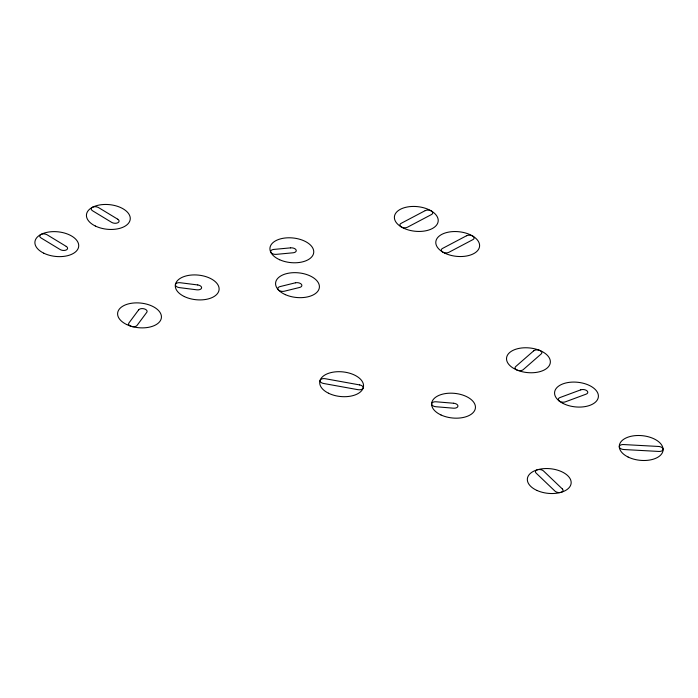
<?xml version="1.0" encoding="UTF-8"?>
<svg xmlns="http://www.w3.org/2000/svg" width="698" height="698" viewBox="0 0 698 698"><rect width="100%" height="100%" fill="white"/><g stroke="black" fill="none" stroke-linecap="round" stroke-linejoin="round"><path stroke-width="1.05" d="M138.649 309.886L128.886 323.026A4.397 2.469 5.9 0 0 131.329 326.42A4.397 2.469 5.9 0 0 137.026 325.442L146.789 312.303A4.397 2.469 5.9 0 0 144.346 308.9A4.397 2.469 5.9 0 0 138.649 309.886M533.691 350.841L515.665 366.598A4.397 2.469 5.9 0 0 517.174 370.115A4.397 2.469 5.9 0 0 523.186 369.687L541.212 353.921A4.397 2.469 5.9 0 0 539.702 350.405A4.397 2.469 5.9 0 0 533.691 350.841M425.169 210.656L401.071 223.377A4.397 2.469 5.9 0 0 401.237 226.894A4.397 2.469 5.9 0 0 407.431 227.234L431.539 214.513A4.397 2.469 5.9 0 0 431.373 210.997A4.397 2.469 5.9 0 0 425.169 210.656M466.561 235.75L442.453 248.471A4.397 2.469 5.9 0 0 442.628 251.995A4.397 2.469 5.9 0 0 448.823 252.336L472.93 239.606A4.397 2.469 5.9 0 0 472.764 236.09A4.397 2.469 5.9 0 0 466.561 235.75M580.71 389.868L559.962 397.555A4.397 2.469 5.9 0 0 559.194 400.984A4.397 2.469 5.9 0 0 565.345 401.856L586.093 394.161A4.397 2.469 5.9 0 0 586.861 390.732A4.397 2.469 5.9 0 0 580.71 389.868M295.42 282.803L280.107 286.573A4.397 2.469 5.9 0 0 278.31 289.81A4.397 2.469 5.9 0 0 284.243 291.241L299.564 287.471A4.397 2.469 5.9 0 0 301.353 284.243A4.397 2.469 5.9 0 0 295.42 282.803M290.569 247.86L273.712 249.43A4.397 2.469 5.9 0 0 270.824 252.327A4.397 2.469 5.9 0 0 276.303 254.351L293.16 252.781A4.397 2.469 5.9 0 0 296.057 249.884A4.397 2.469 5.9 0 0 290.569 247.86M658.598 446.467L623.541 444.547A4.397 2.469 5.9 0 0 619.283 446.799A4.397 2.469 5.9 0 0 623.785 449.521L658.842 451.449A4.397 2.469 5.9 0 0 663.1 449.198A4.397 2.469 5.9 0 0 658.598 446.467M453.534 403.235L435.988 401.778A4.397 2.469 5.9 0 0 431.617 403.959A4.397 2.469 5.9 0 0 436.014 406.742L453.56 408.199A4.397 2.469 5.9 0 0 457.932 406.018A4.397 2.469 5.9 0 0 453.534 403.235M197.743 284.95L180.276 282.734A4.397 2.469 5.9 0 0 175.407 284.566A4.397 2.469 5.9 0 0 179.246 287.593L196.714 289.81A4.397 2.469 5.9 0 0 201.582 287.977A4.397 2.469 5.9 0 0 197.743 284.95M359.636 384.921L325.207 378.709A4.397 2.469 5.9 0 0 320.094 380.34A4.397 2.469 5.9 0 0 323.61 383.481L358.03 389.693A4.397 2.469 5.9 0 0 363.143 388.062A4.397 2.469 5.9 0 0 359.636 384.921M117.718 219.198L98.61 207.62A4.397 2.469 5.9 0 0 92.415 207.28A4.397 2.469 5.9 0 0 92.59 210.796L111.689 222.383A4.397 2.469 5.9 0 0 117.883 222.723A4.397 2.469 5.9 0 0 117.718 219.198M66.214 246.385L47.115 234.798A4.397 2.469 5.9 0 0 40.92 234.458A4.397 2.469 5.9 0 0 41.086 237.983L60.185 249.561A4.397 2.469 5.9 0 0 66.389 249.901A4.397 2.469 5.9 0 0 66.214 246.385M562.387 488.993L543.489 470.932A4.397 2.469 5.9 0 0 537.434 469.754A4.397 2.469 5.9 0 0 536.108 473.087L555.006 491.148A4.397 2.469 5.9 0 0 561.061 492.326A4.397 2.469 5.9 0 0 562.387 488.993M403.235 227.984A21.996 12.363 5.9 0 0 438.074 221.903A21.996 12.363 5.9 0 0 407.597 206.94A21.996 12.363 5.9 0 0 403.235 227.984M444.626 253.077A21.996 12.363 5.9 0 0 479.465 247.005A21.996 12.363 5.9 0 0 448.989 232.041A21.996 12.363 5.9 0 0 444.626 253.077M536.928 490.432A21.996 12.363 5.9 0 0 571.104 483.487A21.996 12.363 5.9 0 0 539.711 469.196A21.996 12.363 5.9 0 0 536.928 490.432M563.269 403.549A21.996 12.363 5.9 0 0 598.238 397.633A21.996 12.363 5.9 0 0 567.945 382.548A21.996 12.363 5.9 0 0 563.269 403.549M440.996 414.97A21.996 12.363 5.9 0 0 475.373 408.269A21.996 12.363 5.9 0 0 444.225 393.785A21.996 12.363 5.9 0 0 440.996 414.97M328.488 393.21A21.996 12.363 5.9 0 0 363.388 387.207A21.996 12.363 5.9 0 0 332.981 372.182A21.996 12.363 5.9 0 0 328.488 393.21M515.438 369.338A21.996 12.363 5.9 0 0 550.225 363.169A21.996 12.363 5.9 0 0 519.652 348.276A21.996 12.363 5.9 0 0 515.438 369.338M628.121 457.042A21.996 12.363 5.9 0 0 662.96 450.96A21.996 12.363 5.9 0 0 632.484 435.997A21.996 12.363 5.9 0 0 628.121 457.042M43.773 253.182A21.996 12.363 5.9 0 0 78.586 247.066A21.996 12.363 5.9 0 0 48.075 232.129A21.996 12.363 5.9 0 0 43.773 253.182M95.312 226.012A21.996 12.363 5.9 0 0 130.125 219.896A21.996 12.363 5.9 0 0 99.613 204.959A21.996 12.363 5.9 0 0 95.312 226.012M126.766 324.57A21.996 12.363 5.9 0 0 161.334 318.122A21.996 12.363 5.9 0 0 130.456 303.438A21.996 12.363 5.9 0 0 126.766 324.57M184.351 296.563A21.996 12.363 5.9 0 0 219.006 290.22A21.996 12.363 5.9 0 0 188.242 275.457A21.996 12.363 5.9 0 0 184.351 296.563M285.36 294.643A21.996 12.363 5.9 0 0 319.37 287.489A21.996 12.363 5.9 0 0 287.768 273.354A21.996 12.363 5.9 0 0 285.36 294.643M279.654 259.743A21.996 12.363 5.9 0 0 313.707 252.65A21.996 12.363 5.9 0 0 282.158 238.472A21.996 12.363 5.9 0 0 279.654 259.743"/></g></svg>
